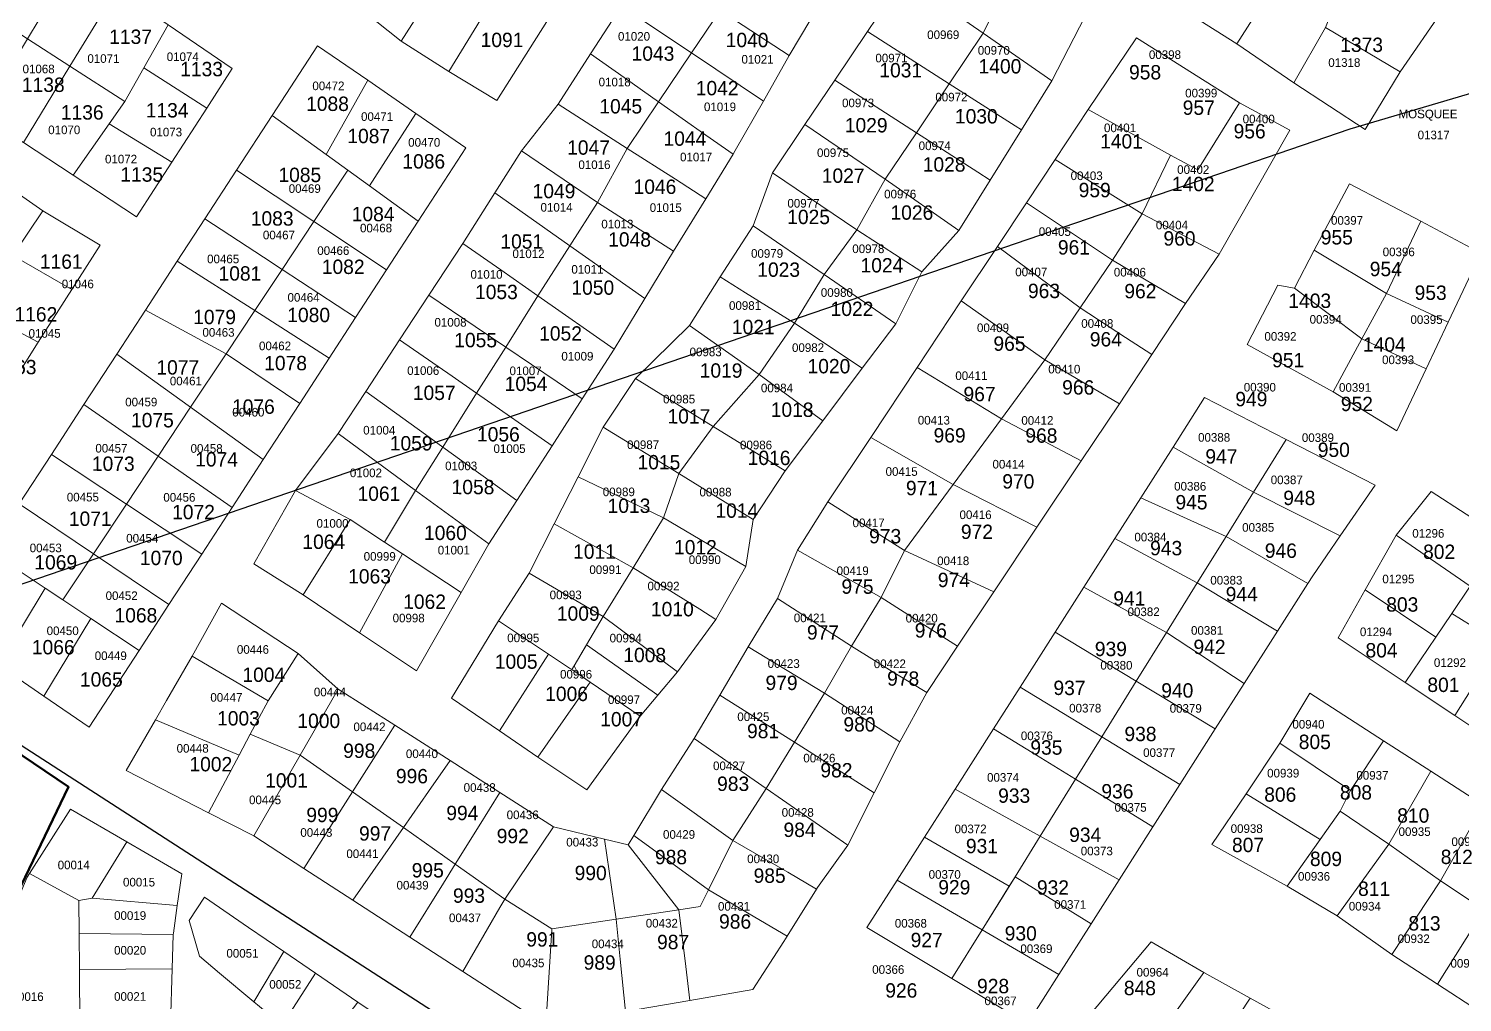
# Model space of a CAD drawing. Header units: metres. Extents: x 245225 to 248406, y 1633796 to 1637634.
# Drawn here: x 245480.1 to 245729.4, y 1635321.5 to 1635490.8 of the extents above; entities that cross this region are included whole.
import ezdxf
from ezdxf.enums import TextEntityAlignment as Align

# ---------------------------------------------------------------- set-up
doc = ezdxf.new("R2010")
doc.units = ezdxf.units.M
doc.header["$MEASUREMENT"] = 0
for name, color, linetype in [('historique_numero_parcelle', 7, 'Continuous'), ('limites_sections', 7, 'Continuous'), ('numero_lot', 7, 'Continuous')]:
    doc.layers.add(name, color=color, linetype=linetype)
doc.layers.add('Limites_Communes', color=7, linetype='Continuous', lineweight=211, plot=False)
doc.layers.add('LIMITES_PARCELLES', color=7, linetype='Continuous', lineweight=0, true_color=0xffffff)
doc.layers.add('Toponymie', color=7, linetype='Continuous', lineweight=30)
doc.styles.add('Style-ENGINEERING', font='ENGINEERING.shx')
doc.styles.add('Style-FANCY', font='FANCY.shx')
doc.styles.add('Style-WORKING', font='WORKING.shx')

msp = doc.modelspace()

# ---------------------------------------------------------------- linework, layer by layer
at = {"layer": 'Limites_Communes', "color": 210, "lineweight": 80, "flags": 128}
msp.add_lwpolyline([(245439, 1635259), (245487, 1635359), (245345, 1635455), (245489.4667, 1635678.4528), (245540.7488, 1635754.6955), (245560.157, 1635785.0346), (245579.7076, 1635815.5853), (245606.352, 1635857.2211), (245607.8895, 1635859.6236), (245640.6509, 1635910.8181), (245678.9051, 1635970.5959), (245682.2558, 1635976.6478), (245696.3435, 1636002.0922), (245697.0172, 1636003.3091), (245706.0131, 1636029.7675), (245716.4917, 1636050.1259), (245721.3084, 1636059.484), (245729.3686, 1636075.1438), (245743.0548, 1636101.7343), (245738.5532, 1636159.0156), (245738.0176, 1636162.7443), (245735.1907, 1636182.4264), (245737.0861, 1636220.9674)], dxfattribs=at)
at = {"layer": 'limites_parcelles', "flags": 128}
for points in [[(245558.377, 1635500.259), (245561.939, 1635497.806), (245553.163, 1635483.402), (245544.842, 1635488.646), (245554.116, 1635503.192), (245558.377, 1635500.259)], [(245705.622, 1635491.053), (245700.066, 1635481.396), (245690.178, 1635488.19), (245699.597, 1635502.901), (245708.17, 1635497.398), (245705.622, 1635491.053)], [(245600.309, 1635494.026), (245595.333, 1635486.619), (245590.196, 1635490.047), (245583.163, 1635494.743), (245587.915, 1635502.094), (245600.309, 1635494.026)], [(245708.17, 1635497.398), (245712.687, 1635502.563), (245726.18, 1635494.361), (245718.591, 1635483.355), (245705.622, 1635491.053), (245708.17, 1635497.398)], [(245504.357, 1635491.477), (245500.136, 1635484.017), (245496.823, 1635478.163), (245487.265, 1635484.322), (245495.354, 1635497.606), (245504.357, 1635491.477)], [(245595.333, 1635486.619), (245589.621, 1635478.119), (245583.637, 1635482.331), (245577.796, 1635486.442), (245583.163, 1635494.743), (245590.196, 1635490.047), (245595.333, 1635486.619)], [(245612.364, 1635486.18), (245607.864, 1635478.254), (245603.789, 1635480.974), (245595.333, 1635486.619), (245600.309, 1635494.026), (245612.364, 1635486.18)], [(245657.997, 1635481.793), (245652.709, 1635473.254), (245651.642, 1635473.936), (245640.182, 1635481.259), (245646.084, 1635490.041), (245657.997, 1635481.793)], [(245690.673, 1635477.956), (245683.397, 1635466.315), (245678.635, 1635468.828), (245664.355, 1635476.76), (245672.716, 1635489.249), (245690.673, 1635477.956)], [(245589.621, 1635478.119), (245584.178, 1635470.019), (245572.14, 1635477.692), (245577.796, 1635486.442), (245583.637, 1635482.331), (245589.621, 1635478.119)], [(245607.864, 1635478.254), (245602.964, 1635469.622), (245602.58, 1635468.997), (245597.842, 1635472.332), (245589.621, 1635478.119), (245595.333, 1635486.619), (245603.789, 1635480.974), (245607.864, 1635478.254)], [(245496.823, 1635478.163), (245494.094, 1635474.277), (245487.817, 1635465.339), (245479.169, 1635471.026), (245487.265, 1635484.322), (245496.823, 1635478.163)], [(245511.048, 1635477.017), (245504.963, 1635467.602), (245494.094, 1635474.277), (245496.823, 1635478.163), (245500.136, 1635484.017), (245511.048, 1635477.017)], [(245547.424, 1635476.104), (245539.333, 1635463.475), (245535.566, 1635466.206), (245531.796, 1635468.939), (245539.05, 1635481.859), (245547.424, 1635476.104)], [(245652.709, 1635473.254), (245647.274, 1635464.478), (245645.117, 1635465.869), (245634.458, 1635472.742), (245640.182, 1635481.259), (245651.642, 1635473.936), (245652.709, 1635473.254)], [(245602.58, 1635468.997), (245597.835, 1635461.264), (245592.556, 1635464.649), (245584.178, 1635470.019), (245589.621, 1635478.119), (245597.842, 1635472.332), (245602.58, 1635468.997)], [(245678.635, 1635468.828), (245683.397, 1635466.315), (245690.673, 1635477.956), (245699.405, 1635473.194), (245687.101, 1635451.63), (245673.74, 1635458.642), (245678.635, 1635468.828)], [(245531.796, 1635468.939), (245535.566, 1635466.206), (245529.662, 1635457.301), (245516.213, 1635466.21), (245522.416, 1635475.74), (245531.796, 1635468.939)], [(245647.274, 1635464.478), (245641.858, 1635455.731), (245629.033, 1635464.669), (245634.458, 1635472.742), (245645.117, 1635465.869), (245647.274, 1635464.478)], [(245597.835, 1635461.264), (245592.248, 1635452.159), (245579.019, 1635460.626), (245584.178, 1635470.019), (245592.556, 1635464.649), (245597.835, 1635461.264)], [(245529.662, 1635457.301), (245524.142, 1635448.974), (245520.901, 1635451.088), (245510.701, 1635457.741), (245516.213, 1635466.21), (245529.662, 1635457.301)], [(245539.333, 1635463.475), (245547.793, 1635457.341), (245542.32, 1635448.917), (245529.662, 1635457.301), (245535.566, 1635466.206), (245539.333, 1635463.475)], [(245482.548, 1635459.138), (245477.343, 1635451.358), (245474.614, 1635447.278), (245465.724, 1635452.675), (245474.191, 1635464.952), (245482.548, 1635459.138)], [(245574.2, 1635453.077), (245568.644, 1635444.374), (245562.208, 1635448.869), (245555.603, 1635453.482), (245561.159, 1635462.258), (245574.2, 1635453.077)], [(245524.142, 1635448.974), (245519.39, 1635441.806), (245505.933, 1635450.417), (245510.701, 1635457.741), (245520.901, 1635451.088), (245524.142, 1635448.974)], [(245618.442, 1635448.058), (245613.283, 1635439.592), (245604.725, 1635444.918), (245600.318, 1635447.662), (245606.078, 1635456.53), (245618.442, 1635448.058)], [(245568.644, 1635444.374), (245563.04, 1635435.456), (245557.713, 1635439.062), (245549.702, 1635444.486), (245555.603, 1635453.482), (245562.208, 1635448.869), (245568.644, 1635444.374)], [(245481.764, 1635436.287), (245471.152, 1635441.938), (245474.614, 1635447.278), (245477.343, 1635451.358), (245487.584, 1635445.464), (245481.764, 1635436.287)], [(245681.281, 1635443.031), (245675.43, 1635434.154), (245670.828, 1635437.144), (245662.939, 1635442.268), (245668.581, 1635450.572), (245681.281, 1635443.031)], [(245613.283, 1635439.592), (245607.125, 1635430.696), (245594.981, 1635439.19), (245600.318, 1635447.662), (245604.725, 1635444.918), (245613.283, 1635439.592)], [(245700.198, 1635445.677), (245711.941, 1635436.892), (245706.945, 1635427.685), (245691.996, 1635435.888), (245697.288, 1635446.206), (245700.198, 1635445.677)], [(245563.04, 1635435.456), (245557.989, 1635427.416), (245553.731, 1635430.374), (245544.603, 1635436.714), (245549.702, 1635444.486), (245557.713, 1635439.062), (245563.04, 1635435.456)], [(245581.929, 1635435.094), (245576.354, 1635426.443), (245571.98, 1635429.404), (245563.04, 1635435.456), (245568.644, 1635444.374), (245581.929, 1635435.094)], [(245675.43, 1635434.154), (245669.771, 1635425.569), (245656.807, 1635433.242), (245662.939, 1635442.268), (245670.828, 1635437.144), (245675.43, 1635434.154)], [(245557.989, 1635427.416), (245552.111, 1635418.062), (245549.086, 1635420.239), (245538.699, 1635427.713), (245544.603, 1635436.714), (245553.731, 1635430.374), (245557.989, 1635427.416)], [(245571.11, 1635418.308), (245557.989, 1635427.416), (245563.04, 1635435.456), (245571.98, 1635429.404), (245576.354, 1635426.443), (245571.11, 1635418.308)], [(245552.111, 1635418.062), (245547.385, 1635410.54), (245533.907, 1635420.409), (245538.699, 1635427.713), (245549.086, 1635420.239), (245552.111, 1635418.062)], [(245571.11, 1635418.308), (245564.982, 1635408.8), (245562.046, 1635410.912), (245552.111, 1635418.062), (245557.989, 1635427.416), (245571.11, 1635418.308)], [(245547.385, 1635410.54), (245541.961, 1635401.548), (245536.024, 1635405.46), (245526.499, 1635410.488), (245533.907, 1635420.409), (245547.385, 1635410.54)], [(245564.982, 1635408.8), (245560.101, 1635401.227), (245547.385, 1635410.54), (245552.111, 1635418.062), (245562.046, 1635410.912), (245564.982, 1635408.8)], [(245560.101, 1635401.227), (245555.288, 1635392.766), (245545.095, 1635399.483), (245541.961, 1635401.548), (245547.385, 1635410.54), (245560.101, 1635401.227)], [(245491.341, 1635399.498), (245486.023, 1635391.476), (245482.969, 1635393.502), (245473.135, 1635400.029), (245478.433, 1635408.169), (245491.341, 1635399.498)], [(245708.178, 1635402.653), (245703.374, 1635395.681), (245702.529, 1635394.354), (245688.313, 1635402.509), (245693.094, 1635410.217), (245708.178, 1635402.653)], [(245541.961, 1635401.548), (245545.095, 1635399.483), (245537.613, 1635385.787), (245527.822, 1635392.364), (245536.024, 1635405.46), (245541.961, 1635401.548)], [(245604.784, 1635397.306), (245599.598, 1635388.098), (245596.781, 1635389.853), (245585.182, 1635397.076), (245590.496, 1635405.773), (245604.784, 1635397.306)], [(245730.776, 1635393.877), (245727.571, 1635389.126), (245724.809, 1635385.032), (245712.505, 1635393.234), (245717.864, 1635402.767), (245730.776, 1635393.877)], [(245744.506, 1635397.549), (245735.979, 1635383.932), (245727.571, 1635389.126), (245730.776, 1635393.877), (245736.163, 1635402.479), (245744.506, 1635397.549)], [(245504.483, 1635390.669), (245499.288, 1635382.672), (245490.88, 1635388.253), (245486.023, 1635391.476), (245491.341, 1635399.498), (245504.483, 1635390.669)], [(245580.019, 1635388.628), (245574.94, 1635380.016), (245574.551, 1635379.357), (245574.304, 1635379.526), (245570.489, 1635382.06), (245561.772, 1635387.852), (245567.107, 1635396.142), (245580.019, 1635388.628)], [(245599.598, 1635388.098), (245592.93, 1635378.997), (245580.019, 1635388.628), (245585.182, 1635397.076), (245596.781, 1635389.853), (245599.598, 1635388.098)], [(245486.023, 1635391.476), (245490.88, 1635388.253), (245482.721, 1635374.733), (245474.836, 1635380.124), (245482.969, 1635393.502), (245486.023, 1635391.476)], [(245641.601, 1635383.449), (245636.249, 1635375.361), (245630.722, 1635378.766), (245623.152, 1635383.43), (245628.315, 1635391.921), (245641.601, 1635383.449)], [(245735.979, 1635383.932), (245728.108, 1635371.363), (245719.469, 1635377.116), (245724.809, 1635385.032), (245727.571, 1635389.126), (245735.979, 1635383.932)], [(245672.698, 1635377.329), (245666.709, 1635367.672), (245661.355, 1635370.934), (245652.501, 1635376.328), (245658.581, 1635385.87), (245672.698, 1635377.329)], [(245589.52, 1635374.92), (245586.449, 1635371.249), (245577.726, 1635377.194), (245575.632, 1635378.621), (245574.94, 1635380.016), (245577.08, 1635383.644), (245589.52, 1635374.92)], [(245636.249, 1635375.361), (245631.573, 1635366.799), (245618.476, 1635375.293), (245623.152, 1635383.43), (245630.722, 1635378.766), (245636.249, 1635375.361)], [(245516.685, 1635364.488), (245502.117, 1635370.613), (245504.062, 1635373.979), (245508.534, 1635381.714), (245521.71, 1635373.935), (245518.615, 1635368.117), (245516.685, 1635364.488)], [(245527.313, 1635364.502), (245518.615, 1635368.117), (245521.71, 1635373.935), (245526.949, 1635382.19), (245533.908, 1635375.969), (245527.313, 1635364.502)], [(245574.551, 1635379.357), (245575.632, 1635378.621), (245577.726, 1635377.194), (245576.918, 1635376.028), (245568.652, 1635364.105), (245561.94, 1635368.689), (245570.489, 1635382.06), (245574.304, 1635379.526), (245574.551, 1635379.357)], [(245543.753, 1635369.672), (245540.466, 1635364.489), (245536.412, 1635358.095), (245527.313, 1635364.502), (245533.908, 1635375.969), (245543.753, 1635369.672)], [(245586.449, 1635371.249), (245577.177, 1635358.453), (245568.652, 1635364.105), (245576.918, 1635376.028), (245577.726, 1635377.194), (245586.449, 1635371.249)], [(245666.709, 1635367.672), (245662.137, 1635360.301), (245655.356, 1635364.481), (245647.887, 1635369.086), (245652.501, 1635376.328), (245661.355, 1635370.934), (245666.709, 1635367.672)], [(245516.685, 1635364.488), (245514.817, 1635360.977), (245511.353, 1635354.464), (245497.022, 1635361.798), (245500.437, 1635367.706), (245502.117, 1635370.613), (245516.685, 1635364.488)], [(245527.313, 1635364.502), (245519.223, 1635350.437), (245511.353, 1635354.464), (245514.817, 1635360.977), (245516.685, 1635364.488), (245518.615, 1635368.117), (245527.313, 1635364.502)], [(245553.361, 1635363.527), (245549.64, 1635358.189), (245545.241, 1635351.877), (245536.412, 1635358.095), (245540.466, 1635364.489), (245543.753, 1635369.672), (245553.361, 1635363.527)], [(245662.137, 1635360.301), (245655.987, 1635350.385), (245641.179, 1635358.56), (245647.887, 1635369.086), (245655.356, 1635364.481), (245662.137, 1635360.301)], [(245704.692, 1635349.82), (245691.787, 1635357.785), (245697.687, 1635366.583), (245709.963, 1635358.328), (245708.169, 1635354.736), (245704.692, 1635349.82)], [(245723.92, 1635361.671), (245716.635, 1635349.021), (245708.169, 1635354.736), (245709.963, 1635358.328), (245715.69, 1635366.967), (245723.92, 1635361.671)], [(245536.412, 1635358.095), (245532.481, 1635351.894), (245527.963, 1635344.769), (245519.223, 1635350.437), (245527.313, 1635364.502), (245536.412, 1635358.095)], [(245562.019, 1635357.99), (245558.4, 1635352.173), (245554.262, 1635345.525), (245545.241, 1635351.877), (245549.64, 1635358.189), (245553.361, 1635363.527), (245562.019, 1635357.99)], [(245545.241, 1635351.877), (245541.676, 1635346.762), (245536.451, 1635339.266), (245527.963, 1635344.769), (245532.481, 1635351.894), (245536.412, 1635358.095), (245545.241, 1635351.877)], [(245622.543, 1635348.849), (245617.252, 1635341.441), (245617.104, 1635341.203), (245612.079, 1635344.12), (245602.567, 1635349.643), (245608.343, 1635358.691), (245622.543, 1635348.849)], [(245650.598, 1635341.695), (245635.85, 1635350.196), (245641.179, 1635358.56), (245655.987, 1635350.385), (245651.617, 1635343.338), (245650.598, 1635341.695)], [(245571.346, 1635352.024), (245562.88, 1635339.457), (245554.262, 1635345.525), (245558.4, 1635352.173), (245562.019, 1635357.99), (245571.346, 1635352.024)], [(245497.147, 1635349.41), (245491.116, 1635339.603), (245488.788, 1635339.18), (245480.225, 1635343.892), (245487.383, 1635355.108), (245497.147, 1635349.41)], [(245554.262, 1635345.525), (245552.21, 1635342.228), (245546.366, 1635332.836), (245536.451, 1635339.266), (245541.676, 1635346.762), (245545.241, 1635351.877), (245554.262, 1635345.525)], [(245580.238, 1635349.885), (245582.234, 1635335.956), (245571.082, 1635334.297), (245562.88, 1635339.457), (245571.346, 1635352.024), (245580.238, 1635349.885)], [(245593.122, 1635337.575), (245584.334, 1635348.899), (245585.304, 1635350.506), (245598.321, 1635341.053), (245596.879, 1635338.134), (245593.122, 1635337.575)], [(245617.104, 1635341.203), (245612.007, 1635332.979), (245607.362, 1635335.719), (245598.321, 1635341.053), (245602.567, 1635349.643), (245612.079, 1635344.12), (245617.104, 1635341.203)], [(245488.788, 1635339.18), (245488.845, 1635333.461), (245488.908, 1635327.23), (245489.007, 1635317.384), (245489.105, 1635307.642), (245478.899, 1635312.089), (245468.518, 1635316.613), (245479.814, 1635343.248), (245480.225, 1635343.892), (245488.788, 1635339.18)], [(245562.88, 1635339.457), (245562.038, 1635337.998), (245555.602, 1635326.848), (245546.366, 1635332.836), (245552.21, 1635342.228), (245554.262, 1635345.525), (245562.88, 1635339.457)], [(245612.007, 1635332.979), (245611.431, 1635332.048), (245606.007, 1635323.714), (245595.082, 1635321.826), (245594.351, 1635327.698), (245593.122, 1635337.575), (245596.879, 1635338.134), (245598.321, 1635341.053), (245607.362, 1635335.719), (245612.007, 1635332.979)], [(245505.924, 1635338.335), (245505.245, 1635333.518), (245505.237, 1635333.271), (245488.845, 1635333.461), (245488.788, 1635339.18), (245491.116, 1635339.603), (245505.924, 1635338.335)], [(245524.433, 1635330.346), (245519.254, 1635321.585), (245513.29, 1635326.573), (245509.795, 1635329.496), (245508.023, 1635335.725), (245510.642, 1635339.762), (245518.312, 1635334.525), (245524.433, 1635330.346)], [(245571.082, 1635334.297), (245571.07, 1635334.111), (245570.023, 1635317.496), (245555.602, 1635326.848), (245562.038, 1635337.998), (245562.88, 1635339.457), (245571.082, 1635334.297)], [(245583.891, 1635319.892), (245570.023, 1635317.496), (245571.07, 1635334.111), (245571.082, 1635334.297), (245582.234, 1635335.956), (245582.952, 1635328.997), (245583.891, 1635319.892)], [(245595.082, 1635321.826), (245583.891, 1635319.892), (245582.952, 1635328.997), (245582.234, 1635335.956), (245593.122, 1635337.575), (245594.351, 1635327.698), (245595.082, 1635321.826)], [(245692.484, 1635322.241), (245687.338, 1635314.402), (245683.925, 1635309.202), (245675.305, 1635313.879), (245684.456, 1635326.677), (245692.484, 1635322.241)], [(245546.301, 1635315.416), (245539.958, 1635305.763), (245531.147, 1635311.637), (245530.314, 1635312.334), (245537.329, 1635321.542), (245546.301, 1635315.416)], [(245701.53, 1635317.242), (245696.008, 1635308.952), (245692.923, 1635304.32), (245683.925, 1635309.202), (245687.338, 1635314.402), (245692.484, 1635322.241), (245701.53, 1635317.242)]]:
    msp.add_lwpolyline(points, close=True, dxfattribs=at)
at = {"layer": 'limites_parcelles'}
for points in [[(245652.452, 1635502.97), (245646.084, 1635490.041), (245632.2, 1635499.652), (245639.668, 1635511.466)], [(245488.013, 1635502.604), (245479.878, 1635489.083), (245471.288, 1635494.619), (245479.726, 1635508.246)], [(245554.116, 1635503.192), (245544.842, 1635488.646), (245535.797, 1635495.926), (245545.291, 1635509.58)], [(245682.655, 1635492.963), (245691.823, 1635507.965), (245699.597, 1635502.901), (245690.178, 1635488.19)], [(245495.354, 1635497.606), (245487.265, 1635484.322), (245479.878, 1635489.083), (245488.013, 1635502.604)], [(245600.309, 1635494.026), (245606.5, 1635503.081), (245617.915, 1635495.483), (245612.364, 1635486.18)], [(245646.084, 1635490.041), (245652.452, 1635502.97), (245664.751, 1635494.797), (245657.997, 1635481.793)], [(245570.21, 1635492.112), (245561.524, 1635478.322), (245553.163, 1635483.402), (245561.939, 1635497.806)], [(245646.084, 1635490.041), (245640.182, 1635481.259), (245625.952, 1635490.352), (245632.2, 1635499.652)], [(245511.048, 1635477.017), (245500.136, 1635484.017), (245504.357, 1635491.477), (245515.492, 1635483.896)], [(245640.182, 1635481.259), (245634.458, 1635472.742), (245620.268, 1635481.893), (245625.952, 1635490.352)], [(245700.066, 1635481.396), (245705.622, 1635491.053), (245718.591, 1635483.355), (245712.501, 1635473.326)], [(245487.265, 1635484.322), (245479.169, 1635471.026), (245471.894, 1635475.811), (245479.878, 1635489.083)], [(245539.05, 1635481.859), (245531.796, 1635468.939), (245522.416, 1635475.74), (245530.309, 1635487.865)], [(245634.458, 1635472.742), (245629.033, 1635464.669), (245615.074, 1635474.161), (245620.268, 1635481.893)], [(245584.178, 1635470.019), (245579.019, 1635460.626), (245565.8, 1635469.59), (245572.14, 1635477.692)], [(245547.793, 1635457.341), (245539.333, 1635463.475), (245547.424, 1635476.104), (245556.106, 1635470.138)], [(245673.74, 1635458.642), (245658.58, 1635468.058), (245664.355, 1635476.76), (245678.635, 1635468.828)], [(245504.963, 1635467.602), (245498.824, 1635458.099), (245487.817, 1635465.339), (245494.094, 1635474.277)], [(245629.033, 1635464.669), (245624.13, 1635455.864), (245609.446, 1635465.786), (245615.074, 1635474.161)], [(245574.2, 1635453.077), (245561.159, 1635462.258), (245565.8, 1635469.59), (245579.019, 1635460.626)], [(245668.581, 1635450.572), (245653.589, 1635460.538), (245658.58, 1635468.058), (245673.74, 1635458.642)], [(245624.13, 1635455.864), (245618.442, 1635448.058), (245606.078, 1635456.53), (245609.446, 1635465.786)], [(245641.858, 1635455.731), (245635.383, 1635448.556), (245624.13, 1635455.864), (245629.033, 1635464.669)], [(245722.172, 1635457.332), (245716.206, 1635444.751), (245703.638, 1635452.292), (245709.774, 1635463.876)], [(245587.248, 1635443.89), (245574.2, 1635453.077), (245579.019, 1635460.626), (245592.248, 1635452.159)], [(245662.939, 1635442.268), (245648.55, 1635452.944), (245653.589, 1635460.538), (245668.581, 1635450.572)], [(245487.584, 1635445.464), (245477.343, 1635451.358), (245482.548, 1635459.138), (245492.496, 1635453.211)], [(245668.581, 1635450.572), (245673.74, 1635458.642), (245687.101, 1635451.63), (245681.281, 1635443.031)], [(245542.32, 1635448.917), (245536.937, 1635440.63), (245524.142, 1635448.974), (245529.662, 1635457.301)], [(245618.442, 1635448.058), (245624.13, 1635455.864), (245635.383, 1635448.556), (245630.858, 1635439.507)], [(245726.958, 1635439.802), (245716.206, 1635444.751), (245722.172, 1635457.332), (245732.634, 1635451.811)], [(245587.248, 1635443.89), (245581.929, 1635435.094), (245568.644, 1635444.374), (245574.2, 1635453.077)], [(245656.807, 1635433.242), (245642.268, 1635443.478), (245648.55, 1635452.944), (245662.939, 1635442.268)], [(245514.417, 1635434.305), (245500.391, 1635441.902), (245505.933, 1635450.417), (245519.39, 1635441.806)], [(245711.941, 1635436.892), (245700.198, 1635445.677), (245703.638, 1635452.292), (245716.206, 1635444.751)], [(245536.937, 1635440.63), (245532.325, 1635433.53), (245519.39, 1635441.806), (245524.142, 1635448.974)], [(245625.056, 1635431.774), (245613.283, 1635439.592), (245618.442, 1635448.058), (245630.858, 1635439.507)], [(245649.245, 1635422.958), (245634.598, 1635431.921), (245642.268, 1635443.478), (245656.807, 1635433.242)], [(245723.114, 1635431.668), (245711.941, 1635436.892), (245716.206, 1635444.751), (245726.958, 1635439.802)], [(245481.764, 1635436.287), (245475.986, 1635427.176), (245465.83, 1635433.731), (245471.152, 1635441.938)], [(245514.417, 1635434.305), (245508.242, 1635424.991), (245495.404, 1635434.241), (245500.391, 1635441.902)], [(245532.325, 1635433.53), (245527.217, 1635425.667), (245514.417, 1635434.305), (245519.39, 1635441.806)], [(245607.125, 1635430.696), (245599.131, 1635421.665), (245585.628, 1635430.009), (245594.981, 1635439.19)], [(245625.056, 1635431.774), (245618.189, 1635422.62), (245607.125, 1635430.696), (245613.283, 1635439.592)], [(245723.114, 1635431.668), (245718.029, 1635420.907), (245706.945, 1635427.685), (245711.941, 1635436.892)], [(245508.242, 1635424.991), (245502.616, 1635416.505), (245489.705, 1635425.486), (245495.404, 1635434.241)], [(245527.217, 1635425.667), (245520.869, 1635415.894), (245508.242, 1635424.991), (245514.417, 1635434.305)], [(245663.137, 1635415.65), (245649.245, 1635422.958), (245656.807, 1635433.242), (245669.771, 1635425.569)], [(245599.131, 1635421.665), (245607.125, 1635430.696), (245618.189, 1635422.62), (245611.663, 1635413.922)], [(245640.842, 1635411.53), (245626.517, 1635419.743), (245634.598, 1635431.921), (245649.245, 1635422.958)], [(245599.131, 1635421.665), (245593.127, 1635413.442), (245580.019, 1635421.542), (245585.628, 1635430.009)], [(245502.616, 1635416.505), (245497.078, 1635408.151), (245484.048, 1635416.794), (245489.705, 1635425.486)], [(245693.094, 1635410.217), (245679.103, 1635418.076), (245684.582, 1635426.675), (245698.772, 1635419.373)], [(245520.869, 1635415.894), (245515.461, 1635407.569), (245502.616, 1635416.505), (245508.242, 1635424.991)], [(245655.426, 1635404.12), (245640.842, 1635411.53), (245649.245, 1635422.958), (245663.137, 1635415.65)], [(245590.496, 1635405.773), (245575.615, 1635412.878), (245580.019, 1635421.542), (245593.127, 1635413.442)], [(245593.127, 1635413.442), (245599.131, 1635421.665), (245611.663, 1635413.922), (245606.054, 1635405.455)], [(245640.842, 1635411.53), (245632.406, 1635400.058), (245619.071, 1635408.524), (245626.517, 1635419.743)], [(245688.313, 1635402.509), (245673.467, 1635409.231), (245679.103, 1635418.076), (245693.094, 1635410.217)], [(245708.178, 1635402.653), (245693.094, 1635410.217), (245698.772, 1635419.373), (245714.222, 1635411.423)], [(245497.078, 1635408.151), (245491.341, 1635399.498), (245478.433, 1635408.169), (245484.048, 1635416.794)], [(245515.461, 1635407.569), (245510.19, 1635399.455), (245497.078, 1635408.151), (245502.616, 1635416.505)], [(245585.182, 1635397.076), (245571.462, 1635404.709), (245575.615, 1635412.878), (245590.496, 1635405.773)], [(245590.496, 1635405.773), (245593.127, 1635413.442), (245606.054, 1635405.455), (245604.784, 1635397.306)], [(245536.024, 1635405.46), (245527.822, 1635392.364), (245519.223, 1635397.787), (245526.499, 1635410.488)], [(245647.913, 1635392.886), (245632.406, 1635400.058), (245640.842, 1635411.53), (245655.426, 1635404.12)], [(245510.19, 1635399.455), (245504.483, 1635390.669), (245491.341, 1635399.498), (245497.078, 1635408.151)], [(245628.315, 1635391.921), (245613.78, 1635400.163), (245619.071, 1635408.524), (245632.406, 1635400.058)], [(245688.313, 1635402.509), (245683.309, 1635394.44), (245668.979, 1635402.188), (245673.467, 1635409.231)], [(245736.163, 1635402.479), (245730.776, 1635393.877), (245717.864, 1635402.767), (245723.955, 1635410.324)], [(245585.182, 1635397.076), (245580.019, 1635388.628), (245567.107, 1635396.142), (245571.462, 1635404.709)], [(245683.309, 1635394.44), (245677.963, 1635385.819), (245663.582, 1635393.718), (245668.979, 1635402.188)], [(245702.529, 1635394.354), (245697.228, 1635386.027), (245683.309, 1635394.44), (245688.313, 1635402.509)], [(245482.969, 1635393.502), (245474.836, 1635380.124), (245464.692, 1635387.059), (245473.135, 1635400.029)], [(245537.613, 1635385.787), (245545.095, 1635399.483), (245555.288, 1635392.766), (245547.529, 1635379.127)], [(245628.315, 1635391.921), (245623.152, 1635383.43), (245610.3, 1635391.723), (245613.78, 1635400.163)], [(245647.913, 1635392.886), (245641.601, 1635383.449), (245628.315, 1635391.921), (245632.406, 1635400.058)], [(245677.963, 1635385.819), (245672.698, 1635377.329), (245658.581, 1635385.87), (245663.582, 1635393.718)], [(245697.228, 1635386.027), (245691.448, 1635376.95), (245677.963, 1635385.819), (245683.309, 1635394.44)], [(245724.809, 1635385.032), (245719.469, 1635377.116), (245707.81, 1635384.881), (245712.505, 1635393.234)], [(245526.949, 1635382.19), (245521.71, 1635373.935), (245508.534, 1635381.714), (245513.614, 1635390.922)], [(245623.152, 1635383.43), (245618.476, 1635375.293), (245605.22, 1635383.309), (245610.3, 1635391.723)], [(245499.288, 1635382.672), (245490.621, 1635369.331), (245482.721, 1635374.733), (245490.88, 1635388.253)], [(245589.52, 1635374.92), (245577.08, 1635383.644), (245580.019, 1635388.628), (245592.93, 1635378.997)], [(245570.489, 1635382.06), (245561.94, 1635368.689), (245553.619, 1635374.372), (245561.772, 1635387.852)], [(245691.448, 1635376.95), (245686.408, 1635369.034), (245672.698, 1635377.329), (245677.963, 1635385.819)], [(245613.246, 1635366.724), (245600.273, 1635374.921), (245605.22, 1635383.309), (245618.476, 1635375.293)], [(245744.325, 1635378.775), (245736.425, 1635365.823), (245728.108, 1635371.363), (245735.979, 1635383.932)], [(245686.408, 1635369.034), (245680.278, 1635359.405), (245666.709, 1635367.672), (245672.698, 1635377.329)], [(245613.246, 1635366.724), (245608.343, 1635358.691), (245595.82, 1635367.37), (245600.273, 1635374.921)], [(245627.124, 1635357.956), (245613.246, 1635366.724), (245618.476, 1635375.293), (245631.573, 1635366.799)], [(245715.69, 1635366.967), (245709.963, 1635358.328), (245697.687, 1635366.583), (245702.872, 1635375.261)], [(245608.343, 1635358.691), (245602.567, 1635349.643), (245590.132, 1635358.507), (245595.82, 1635367.37)], [(245627.124, 1635357.956), (245622.543, 1635348.849), (245608.343, 1635358.691), (245613.246, 1635366.724)], [(245680.278, 1635359.405), (245675.574, 1635352.016), (245662.137, 1635360.301), (245666.709, 1635367.672)], [(245733.071, 1635355.781), (245725.594, 1635342.645), (245716.635, 1635349.021), (245723.92, 1635361.671)], [(245598.321, 1635341.053), (245585.304, 1635350.506), (245590.132, 1635358.507), (245602.567, 1635349.643)], [(245675.574, 1635352.016), (245669.712, 1635342.809), (245655.987, 1635350.385), (245662.137, 1635360.301)], [(245704.692, 1635349.82), (245698.961, 1635341.718), (245685.855, 1635348.941), (245691.787, 1635357.785)], [(245740.996, 1635350.681), (245733.214, 1635337.565), (245725.594, 1635342.645), (245733.071, 1635355.781)], [(245716.635, 1635349.021), (245707.639, 1635336.532), (245698.961, 1635341.718), (245708.169, 1635354.736)], [(245505.924, 1635338.335), (245491.116, 1635339.603), (245497.147, 1635349.41), (245506.7, 1635343.837)], [(245582.234, 1635335.956), (245580.238, 1635349.885), (245584.334, 1635348.899), (245593.122, 1635337.575)], [(245650.598, 1635341.695), (245645.901, 1635334.122), (245631.115, 1635342.765), (245635.85, 1635350.196)], [(245669.712, 1635342.809), (245664.847, 1635335.168), (245651.617, 1635343.338), (245655.987, 1635350.385)], [(245725.594, 1635342.645), (245717.128, 1635329.839), (245707.639, 1635336.532), (245716.635, 1635349.021)], [(245664.847, 1635335.168), (245659.224, 1635326.336), (245645.901, 1635334.122), (245651.617, 1635343.338)], [(245645.901, 1635334.122), (245640.634, 1635325.63), (245625.845, 1635334.494), (245631.115, 1635342.765)], [(245733.214, 1635337.565), (245725.065, 1635324.654), (245717.128, 1635329.839), (245725.594, 1635342.645)], [(245740.497, 1635332.9), (245732.204, 1635320.032), (245725.065, 1635324.654), (245733.214, 1635337.565)], [(245505.237, 1635333.271), (245505.055, 1635327.32), (245488.908, 1635327.23), (245488.845, 1635333.461)], [(245659.224, 1635326.336), (245653.764, 1635317.761), (245640.634, 1635325.63), (245645.901, 1635334.122)], [(245684.456, 1635326.677), (245675.305, 1635313.879), (245664.685, 1635319.36), (245675.272, 1635332.007)], [(245529.979, 1635326.56), (245524.143, 1635317.496), (245519.254, 1635321.585), (245524.433, 1635330.346)], [(245504.762, 1635317.696), (245489.007, 1635317.384), (245488.908, 1635327.23), (245505.055, 1635327.32)], [(245537.329, 1635321.542), (245530.314, 1635312.334), (245524.143, 1635317.496), (245529.979, 1635326.56)]]:
    msp.add_3dface(points, dxfattribs=at)
at = {"layer": 'limites_sections', "flags": 128}
msp.add_lwpolyline([(245757.2987, 1635487.3796), (245709.8511, 1635473.3519), (245450.457919, 1635384.496715), (245338.384, 1635452.238), (245352.23, 1635460.654), (245385.352, 1635510.608), (245506.207, 1635694.504), (245674.383, 1635951.917), (245691.302, 1635996.202), (245705.298, 1636002.476), (245715.487, 1635996.523), (245917.985, 1635864.385)], dxfattribs=at)
msp.add_lwpolyline([(245739.8559, 1635105.3481), (245440.9057, 1635006.6276), (245433.771605, 1635004.518432), (245446.895, 1635117.771), (245422.716, 1635152.914), (245437.268, 1635274.622), (245420.07, 1635331.508), (245369.799, 1635381.779), (245338.384, 1635452.238), (245450.924, 1635384.215), (245811.683, 1635151.209), (245837.018023, 1635153.87566), (245846.0283, 1635139.7348), (245836.9689, 1635133.7145), (245829.3047, 1635128.6213), (245827.8612, 1635127.6621), (245821.098, 1635123.1677), (245808.4783, 1635120.3997), (245764.3632, 1635110.7235), (245739.8559, 1635105.3481)], close=True, dxfattribs=at)

# ---------------------------------------------------------------- texts
at = {"layer": 'historique_numero_parcelle', "style": 'Style-FANCY'}
for s, p in [('01020', (245585.357727, 1635489.499983)), ('00969', (245639.129626, 1635489.782244)), ('00970', (245647.926382, 1635487.067924)), ('01071', (245493.088467, 1635485.641606)), ('01074', (245506.884194, 1635485.955338)), ('01021', (245606.831462, 1635485.507965)), ('00971', (245630.12014, 1635485.729614)), ('00398', (245677.68573, 1635486.318206)), ('01318', (245708.876426, 1635484.941335)), ('01068', (245481.817354, 1635483.82805)), ('00472', (245532.210668, 1635480.889267)), ('01018', (245581.989274, 1635481.557317)), ('00399', (245683.993312, 1635479.633623)), ('01019', (245600.308363, 1635477.244006)), ('00973', (245624.321204, 1635477.923406)), ('00972', (245640.549588, 1635478.936936)), ('00471', (245540.673251, 1635475.547289)), ('00400', (245693.984791, 1635475.125704)), ('01070', (245486.276914, 1635473.238724)), ('01073', (245503.980071, 1635472.852845)), ('00401', (245669.872072, 1635473.587955)), ('01317', (245724.415265, 1635472.354704)), ('00470', (245548.875016, 1635471.059762)), ('00974', (245637.639885, 1635470.467796)), ('01072', (245496.152204, 1635468.155908)), ('01016', (245578.474053, 1635467.174396)), ('01017', (245596.149192, 1635468.513586)), ('00975', (245619.965187, 1635469.259441)), ('00403', (245664.070923, 1635465.256751)), ('00402', (245682.599453, 1635466.33097)), ('00469', (245528.096409, 1635463.025719)), ('00976', (245631.642618, 1635462.070458)), ('01014', (245571.887787, 1635459.764748)), ('01015', (245590.873875, 1635459.720744)), ('00977', (245614.820869, 1635460.466296)), ('00397', (245709.347099, 1635457.485303)), ('00467', (245523.610757, 1635454.953056)), ('00468', (245540.496596, 1635456.163068)), ('01013', (245582.458222, 1635456.849169)), ('00405', (245658.530482, 1635455.544518)), ('00404', (245678.899021, 1635456.680653)), ('00466', (245533.064511, 1635452.237219)), ('00978', (245626.101632, 1635452.555227)), ('00396', (245718.334481, 1635452.010536)), ('00465', (245513.906101, 1635450.782453)), ('01012', (245567.008277, 1635451.69383)), ('00979', (245608.493707, 1635451.741883)), ('01010', (245559.707951, 1635448.096677)), ('01011', (245577.249924, 1635448.975751)), ('00407', (245654.441258, 1635448.522942)), ('00406', (245671.587212, 1635448.483351)), ('01046', (245488.628903, 1635446.440386)), ('00980', (245620.632047, 1635444.945836)), ('00464', (245527.893577, 1635444.103301)), ('00981', (245604.662673, 1635442.682282)), ('01008', (245553.446802, 1635439.765535)), ('00408', (245665.917593, 1635439.560418)), ('00394', (245705.629217, 1635440.278005)), ('00395', (245723.169309, 1635440.23734)), ('01045', (245482.861002, 1635437.828681)), ('00463', (245513.100618, 1635438.015279)), ('00409', (245647.78382, 1635438.813288)), ('00392', (245697.7705, 1635437.31798)), ('00462', (245522.930216, 1635435.664576)), ('00983', (245597.812135, 1635434.616502)), ('00982', (245615.616907, 1635435.363391)), ('01009', (245575.507239, 1635433.86658)), ('00393', (245718.224152, 1635433.245741)), ('00461', (245507.426961, 1635429.553934)), ('01006', (245548.697395, 1635431.366479)), ('01007', (245566.501348, 1635431.325369)), ('00411', (245644.020353, 1635430.477111)), ('00410', (245660.183144, 1635431.622216)), ('00984', (245610.213548, 1635428.345013)), ('00390', (245694.186063, 1635428.471233)), ('00391', (245710.740916, 1635428.433584)), ('00459', (245499.668606, 1635425.899262)), ('00985', (245593.19418, 1635426.413143)), ('00460', (245518.288573, 1635424.131263)), ('00413', (245637.498571, 1635422.738572)), ('00412', (245655.498523, 1635422.697009)), ('01004', (245541.053302, 1635421.001266)), ('00388', (245686.232905, 1635419.750575)), ('00389', (245704.282857, 1635419.708896)), ('00457', (245494.476034, 1635417.862231)), ('00458', (245511.03099, 1635417.824004)), ('01005', (245563.710099, 1635417.795778)), ('00987', (245586.934837, 1635418.476575)), ('00986', (245606.577785, 1635418.431218)), ('01003', (245555.295141, 1635414.792201)), ('00414', (245650.487796, 1635415.085722)), ('01002', (245538.737302, 1635413.581431)), ('00415', (245631.893949, 1635413.81449)), ('00387', (245698.861879, 1635412.362394)), ('00989', (245582.711884, 1635410.273304)), ('00988', (245599.529839, 1635410.23447)), ('00386', (245682.074268, 1635411.251154)), ('00455', (245489.513397, 1635409.363667)), ('00456', (245506.298352, 1635409.324909)), ('01000', (245532.935986, 1635404.789803)), ('00417', (245626.157331, 1635404.891712)), ('00416', (245644.752618, 1635406.293778)), ('00454', (245499.84377, 1635402.210958)), ('00384', (245675.156702, 1635402.412268)), ('00385', (245693.899773, 1635404.093829)), ('01296', (245723.483363, 1635403.061093)), ('00453', (245483.054969, 1635400.524556)), ('01001', (245554.012205, 1635400.141701)), ('00999', (245541.133868, 1635399.054281)), ('00990', (245597.662685, 1635398.47675)), ('00418', (245640.858119, 1635398.286749)), ('00991', (245580.38153, 1635396.742226)), ('00419', (245623.379069, 1635396.553105)), ('00383', (245688.359547, 1635394.907598)), ('01295', (245718.275017, 1635395.122099)), ('00452', (245496.256817, 1635392.21505)), ('00993', (245573.473486, 1635392.355589)), ('00992', (245590.491083, 1635393.893298)), ('00998', (245546.168124, 1635388.332628)), ('00421', (245615.937122, 1635388.356267)), ('00420', (245635.382175, 1635388.31179)), ('00382', (245673.976839, 1635389.420794)), ('00450', (245486.003702, 1635386.113709)), ('00995', (245566.098209, 1635384.881599)), ('00994', (245583.901023, 1635384.840654)), ('00381', (245685.005271, 1635386.175897)), ('01294', (245714.377648, 1635385.932237)), ('00446', (245519.090146, 1635382.863465)), ('00449', (245494.364568, 1635381.775555)), ('00423', (245611.38588, 1635380.416178)), ('00422', (245629.845831, 1635380.373553)), ('00380', (245669.241345, 1635380.117704)), ('01292', (245727.241463, 1635380.580356)), ('00996', (245575.280619, 1635378.552379)), ('00444', (245532.474977, 1635375.472703)), ('00447', (245514.472889, 1635374.529105)), ('00997', (245583.61343, 1635374.130126)), ('00424', (245624.177043, 1635372.303784)), ('00378', (245663.821101, 1635372.656199)), ('00379', (245681.295055, 1635372.615851)), ('00425', (245606.1085, 1635371.163339)), ('00940', (245702.632593, 1635369.852737)), ('00442', (245539.359139, 1635369.411627)), ('00376', (245655.416971, 1635367.845592)), ('00448', (245508.605421, 1635365.671629)), ('00440', (245548.479343, 1635364.725555)), ('00377', (245676.679275, 1635364.921488)), ('00427', (245601.884785, 1635362.630069)), ('00426', (245617.58893, 1635363.973811)), ('00374', (245649.537119, 1635360.614314)), ('00939', (245698.244092, 1635361.352684)), ('00937', (245713.764257, 1635360.972846)), ('00438', (245558.517951, 1635358.854196)), ('00445', (245521.197751, 1635356.705529)), ('00375', (245671.713251, 1635355.38893)), ('00436', (245565.996007, 1635354.105916)), ('00428', (245613.822092, 1635354.520484)), ('00443', (245530.119679, 1635351.033913)), ('00429', (245593.185194, 1635350.691125)), ('00372', (245643.883562, 1635351.658181)), ('00938', (245691.898806, 1635351.70831)), ('00935', (245721.098666, 1635351.180884)), ('00441', (245538.126057, 1635347.335993)), ('00433', (245576.364053, 1635349.349963)), ('00373', (245665.832741, 1635347.812488)), ('00933', (245730.292658, 1635349.43465)), ('00014', (245487.92362, 1635345.379511)), ('00430', (245607.825446, 1635346.452309)), ('00015', (245499.280589, 1635342.393687)), ('00370', (245639.381254, 1635343.734556)), ('00936', (245703.606658, 1635343.402254)), ('00439', (245546.850684, 1635341.862091)), ('00431', (245602.748237, 1635338.184588)), ('00371', (245661.213143, 1635338.509708)), ('00934', (245712.446547, 1635338.206992)), ('00019', (245497.732315, 1635336.588342)), ('00437', (245555.968611, 1635336.190022)), ('00432', (245590.193548, 1635335.256992)), ('00368', (245633.498619, 1635335.238116)), ('00932', (245720.941653, 1635332.553197)), ('00020', (245497.732315, 1635330.545603)), ('00051', (245517.266246, 1635330.017419)), ('00434', (245580.791087, 1635331.663857)), ('00369', (245655.331473, 1635330.818691)), ('00435', (245566.987525, 1635328.344558)), ('00930', (245730.128803, 1635328.276972)), ('00366', (245629.571044, 1635327.198164)), ('00964', (245675.535938, 1635326.72619)), ('00016', (245479.902761, 1635322.488195)), ('00021', (245497.732315, 1635322.512316)), ('00052', (245524.719256, 1635324.6145)), ('00367', (245649.102512, 1635321.74805))]:
    msp.add_text(s, height=1.499994, dxfattribs=at).set_placement(p, align=Align.MIDDLE_CENTER)
at = {"layer": 'numero_lot', "linetype": 'Continuous', "style": 'Style-WORKING'}
for s, p in [('1137', (245494.088342, 1635488.193068)), ('1091', (245558.682246, 1635487.643915)), ('1040', (245601.295317, 1635487.625519)), ('1043', (245584.931828, 1635485.267297)), ('1373', (245708.160686, 1635486.795757)), ('1400', (245645.27089, 1635483.058964)), ('1133', (245506.443401, 1635482.574525)), ('1031', (245628.014259, 1635482.372809)), ('958', (245671.439559, 1635482.019536)), ('1138', (245478.907021, 1635479.843101)), ('1042', (245596.088969, 1635479.252518)), ('1134', (245500.441822, 1635475.401364)), ('1088', (245528.334514, 1635476.534961)), ('1045', (245579.324639, 1635476.09722)), ('957', (245680.767357, 1635475.857981)), ('1136', (245485.67894, 1635475.036451)), ('1029', (245622.00815, 1635472.804652)), ('1030', (245641.162786, 1635474.357427)), ('1087', (245535.502587, 1635470.928394)), ('1044', (245590.482701, 1635470.48144)), ('956', (245689.619924, 1635471.762529)), ('1047', (245573.722058, 1635468.923137)), ('1401', (245666.403806, 1635470.006132)), ('1086', (245545.06842, 1635466.514294)), ('1028', (245635.55744, 1635465.985347)), ('1135', (245496.02802, 1635464.232526)), ('1085', (245523.517945, 1635464.168049)), ('1027', (245617.997878, 1635464.029888)), ('1049', (245567.720558, 1635461.350975)), ('1046', (245585.277356, 1635462.109437)), ('959', (245662.678228, 1635461.531712)), ('1402', (245678.880697, 1635462.582302)), ('1083', (245518.712443, 1635456.594126)), ('1084', (245536.269239, 1635457.351588)), ('1025', (245611.996301, 1635456.857727)), ('1026', (245629.952095, 1635457.614268)), ('1048', (245580.867163, 1635452.936596)), ('960', (245677.420827, 1635453.112648)), ('955', (245704.778212, 1635453.30776)), ('1051', (245562.114292, 1635452.580897)), ('961', (245659.064189, 1635451.55803)), ('1161', (245482.028027, 1635449.093812)), ('1082', (245531.062049, 1635448.180587)), ('1024', (245624.744905, 1635448.443268)), ('954', (245713.294508, 1635447.796081)), ('1081', (245513.10533, 1635447.024047)), ('1023', (245606.78911, 1635447.686727)), ('1053', (245557.705021, 1635443.807055)), ('1050', (245574.463819, 1635444.56636)), ('963', (245653.859686, 1635443.984028)), ('962', (245670.616641, 1635443.945335)), ('953', (245721.097013, 1635443.675053)), ('1022', (245619.540402, 1635440.869265)), ('1403', (245699.140732, 1635442.279748)), ('1162', (245477.617834, 1635439.920971)), ('1079', (245508.698825, 1635439.448202)), ('1080', (245525.057705, 1635439.810429)), ('1055', (245554.094669, 1635435.430369)), ('1052', (245568.859396, 1635436.594279)), ('1021', (245602.377073, 1635437.714888)), ('964', (245664.613298, 1635435.575174)), ('965', (245647.853498, 1635434.814872)), ('1404', (245712.11317, 1635434.658774)), ('1163', (245474.00664, 1635430.746285)), ('1077', (245502.294562, 1635430.679966)), ('1078', (245521.048354, 1635431.434665)), ('1020', (245615.527366, 1635430.897505)), ('951', (245696.315848, 1635431.939244)), ('1054', (245562.855129, 1635427.82412)), ('1019', (245596.773571, 1635430.141807)), ('1057', (245546.892484, 1635426.263975)), ('967', (245642.647229, 1635426.04287)), ('966', (245659.805949, 1635427.201253)), ('1076', (245515.444853, 1635423.861583)), ('1018', (245609.125866, 1635423.326266)), ('949', (245689.918196, 1635425.167998)), ('952', (245708.266304, 1635424.327629)), ('1075', (245497.884369, 1635421.507125)), ('1017', (245591.169148, 1635422.169726)), ('1056', (245558.046861, 1635419.0522)), ('969', (245637.443649, 1635418.868866)), ('968', (245653.402607, 1635418.832016)), ('1059', (245542.882214, 1635417.490212)), ('950', (245704.257879, 1635416.352863)), ('1073', (245491.084871, 1635413.936806)), ('1074', (245509.040666, 1635414.693347)), ('1015', (245585.964724, 1635414.196722)), ('1016', (245605.117516, 1635414.950499)), ('947', (245684.709165, 1635415.2)), ('970', (245649.39418, 1635410.856251)), ('1061', (245537.275946, 1635408.719133)), ('1058', (245553.636669, 1635409.879359)), ('971', (245632.634458, 1635409.696947)), ('948', (245698.255538, 1635407.983701)), ('1072', (245505.029472, 1635405.519584)), ('1013', (245580.760221, 1635406.62272)), ('1014', (245599.510326, 1635405.780422)), ('945', (245679.504745, 1635407.228996)), ('1071', (245487.072754, 1635404.363044)), ('1064', (245527.68161, 1635400.356265)), ('1060', (245548.830244, 1635401.905436)), ('973', (245626.232114, 1635401.326708)), ('972', (245642.192916, 1635402.088855)), ('1011', (245574.756797, 1635398.650561)), ('1012', (245592.313595, 1635399.409023)), ('943', (245675.098322, 1635399.255149)), ('946', (245695.043347, 1635398.810094)), ('802', (245722.566957, 1635398.609539)), ('1069', (245481.070253, 1635396.790884)), ('1070', (245499.425049, 1635397.547504)), ('1063', (245535.646762, 1635394.349857)), ('974', (245638.183565, 1635393.713091)), ('975', (245621.423846, 1635392.554787)), ('941', (245668.69606, 1635390.487909)), ('944', (245688.243851, 1635391.240774)), ('1062', (245545.212595, 1635389.935757)), ('1010', (245588.298714, 1635388.638265)), ('803', (245716.162791, 1635389.450302)), ('1068', (245495.013012, 1635387.575665)), ('1009', (245571.938913, 1635387.877039)), ('977', (245615.420421, 1635384.582628)), ('976', (245634.173295, 1635384.939327)), ('1066', (245480.637145, 1635382.019845)), ('1008', (245583.493289, 1635380.66434)), ('939', (245665.484791, 1635381.713301)), ('942', (245682.638666, 1635382.072692)), ('804', (245712.554376, 1635381.479613)), ('1005', (245561.147582, 1635379.517934)), ('1065', (245489.003214, 1635376.410512)), ('1004', (245517.254167, 1635377.223281)), ('979', (245608.21816, 1635375.816235)), ('978', (245629.365946, 1635376.565406)), ('801', (245723.311533, 1635375.471758)), ('1006', (245569.911651, 1635373.907683)), ('937', (245658.28814, 1635374.9439)), ('940', (245677.036167, 1635374.500609)), ('1003', (245512.847662, 1635369.647436)), ('1000', (245526.811703, 1635369.216191)), ('1007', (245579.477484, 1635369.493583)), ('980', (245621.767529, 1635368.59793)), ('981', (245605.007807, 1635367.438626)), ('938', (245670.635672, 1635366.931368)), ('805', (245700.949564, 1635365.550367)), ('998', (245534.778698, 1635364.007781)), ('935', (245654.275185, 1635364.574139)), ('1002', (245508.042237, 1635361.673511)), ('982', (245617.759101, 1635360.622164)), ('1001', (245521.201748, 1635358.848117)), ('996', (245543.945532, 1635359.594602)), ('983', (245599.799617, 1635358.267628)), ('933', (245648.671843, 1635356.204055)), ('936', (245666.623638, 1635356.960605)), ('806', (245694.944394, 1635356.389209)), ('808', (245708.10928, 1635356.757811)), ('994', (245552.707758, 1635353.186352)), ('999', (245528.368899, 1635352.842552)), ('810', (245718.073043, 1635352.745794)), ('997', (245537.5385, 1635349.62737)), ('992', (245561.476515, 1635349.173094)), ('984', (245611.351148, 1635350.255933)), ('934', (245661.022141, 1635349.389519)), ('988', (245588.997145, 1635345.516537)), ('931', (245643.06658, 1635347.434974)), ('807', (245689.340145, 1635347.626126)), ('812', (245725.635443, 1635345.548312)), ('995', (245546.700725, 1635343.218196)), ('809', (245702.896583, 1635345.201817)), ('990', (245575.026728, 1635342.753788)), ('985', (245606.146724, 1635342.282929)), ('993', (245553.871564, 1635338.809627)), ('929', (245638.263, 1635340.260047)), ('932', (245655.415954, 1635340.22044)), ('811', (245711.261586, 1635339.996488)), ('986', (245600.143302, 1635334.31177)), ('813', (245720.023745, 1635333.992239)), ('991', (245566.622014, 1635331.194165)), ('987', (245589.362032, 1635330.742655)), ('927', (245633.454813, 1635331.090125)), ('930', (245649.812535, 1635332.250357)), ('989', (245576.586769, 1635327.179145)), ('928', (245645.004346, 1635323.079435)), ('926', (245629.046546, 1635322.318281)), ('848', (245670.533632, 1635322.740485))]:
    msp.add_text(s, height=2.500002, rotation=359.8677, dxfattribs=at).set_placement(p)
at = {"layer": 'toponymie', "style": 'Style-ENGINEERING'}
msp.add_text('MOSQUEE', height=1.5, rotation=359.8677, dxfattribs=at).set_placement((245723.432414, 1635476.001747), align=Align.MIDDLE_CENTER)

doc.saveas('drawing.dxf')
